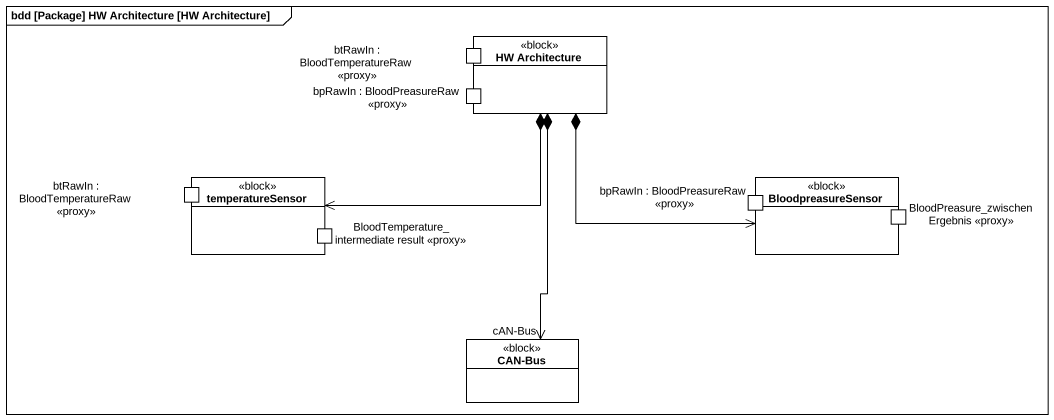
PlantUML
@startuml
mainframe bdd [Package] HW Architecture [HW Architecture]
allowmixing
hide circle
hide empty members
rectangle "HW Architecture" as HW_Architecture <<block>> {
  port "btRawIn : BloodTemperatureRaw <<proxy>>" as btRawIn_BloodTemperatureRaw
  port "bpRawIn : BloodPreasureRaw <<proxy>>" as bpRawIn_BloodPreasureRaw
}
rectangle temperatureSensor <<block>> {
  port "btRawIn : BloodTemperatureRaw <<proxy>>" as btRawIn_BloodTemperatureRaw_2
  port "BloodTemperature_intermediate result <<proxy>>" as BloodTemperature
}
rectangle BloodpreasureSensor <<block>> {
  port "bpRawIn : BloodPreasureRaw <<proxy>>" as bpRawIn_BloodPreasureRaw_2
  port "BloodPreasure_zwischenErgebnis <<proxy>>" as BloodPreasure
}
class "CAN-Bus" as CAN_Bus <<block>>
HW_Architecture *-left-> temperatureSensor
HW_Architecture *-right-> BloodpreasureSensor
HW_Architecture *--> "cAN-Bus" CAN_Bus
@enduml
